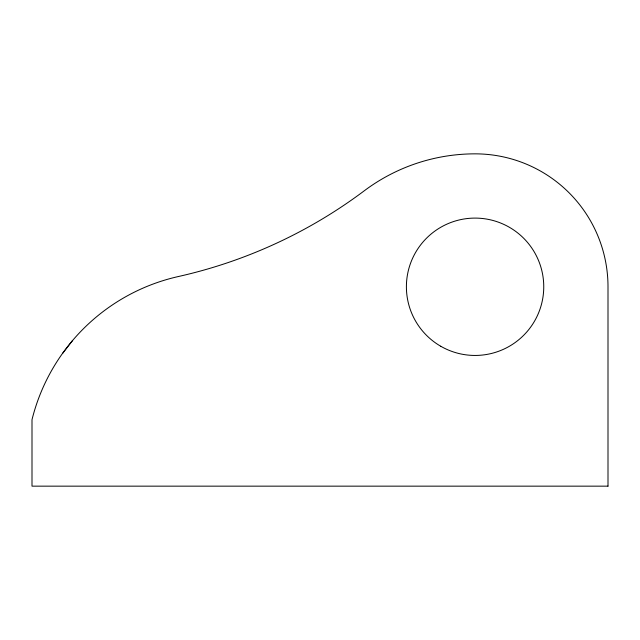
<?xml version="1.0" encoding="UTF-8"?>
<svg xmlns="http://www.w3.org/2000/svg" width="640" height="640" viewBox="0 0 640 640"><rect width="100%" height="100%" fill="white"/><g stroke="black" fill="none" stroke-linecap="round" stroke-linejoin="round"><path stroke-width="0.96" d="M62.744 353.232L72.624 340.456M608 486.152L32 486.152L32 419.696A194.816 194.816 0 0 1 178.408 276.52A488.008 488.008 0 0 0 364.304 190.768A184.616 184.616 0 0 1 475.08 153.848A132.92 132.92 0 0 1 608 286.768L608 486.152M440.736 346.248A68.68 68.68 0 0 0 543.752 286.768A68.68 68.68 0 0 0 440.736 227.296A68.68 68.68 0 0 0 440.736 346.248"/></g></svg>
